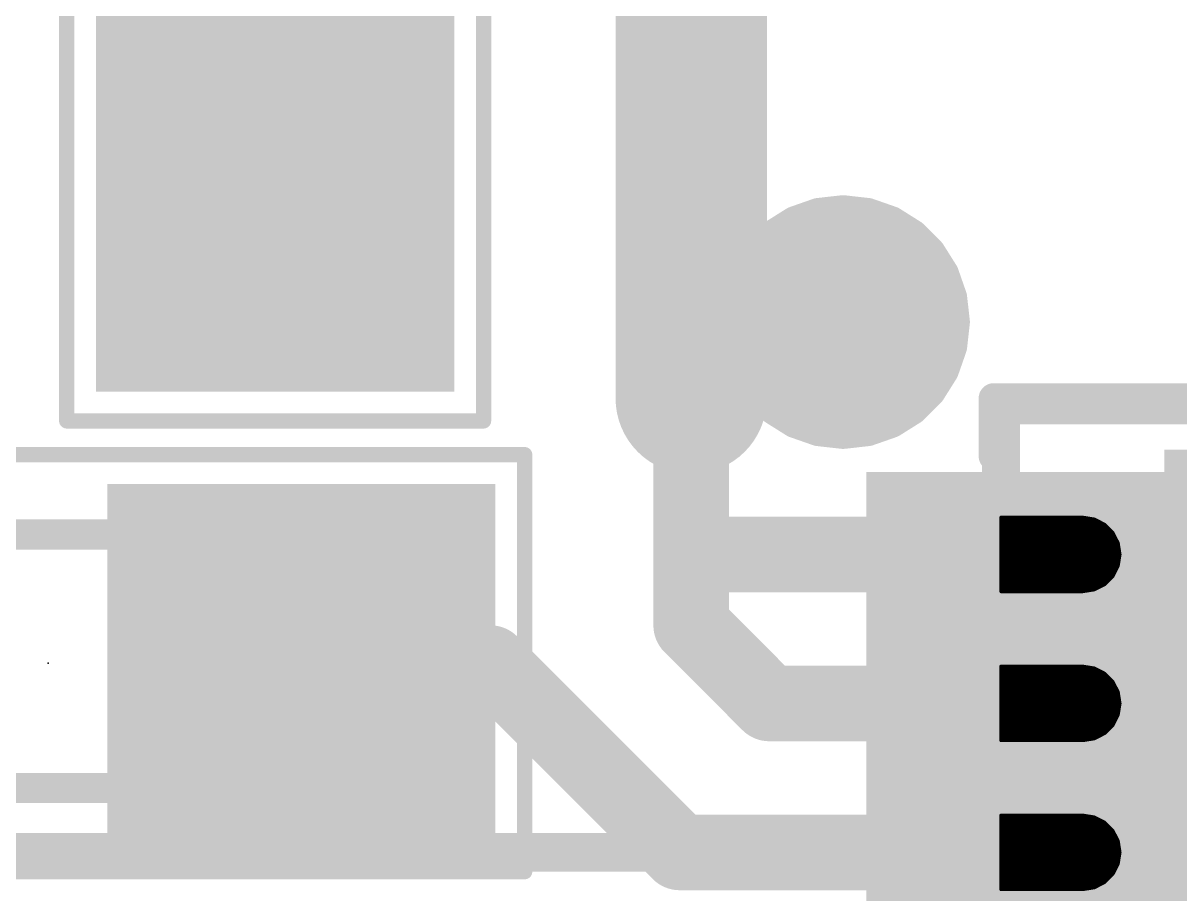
# Model space of a CAD drawing. Extents: x -22.2 to 64.4, y -24.7 to 14.1.
# Drawn here: x 10.965 to 14.849, y 6.846 to 9.768 of the extents above; entities that cross this region are included whole.
import ezdxf

# ---------------------------------------------------------------- set-up
doc = ezdxf.new("R2010")
doc.units = 0
for name, color, linetype in [('1', 12, 'CONTINUOUS'), ('21', 253, 'CONTINUOUS'), ('23', 53, 'CONTINUOUS'), ('29', 253, 'CONTINUOUS'), ('39', 12, 'CONTINUOUS'), ('47', 253, 'CONTINUOUS'), ('51', 253, 'CONTINUOUS')]:
    doc.layers.add(name, color=color, linetype=linetype)

# ---------------------------------------------------------------- blocks, each defined once
blk = doc.blocks.new('RECT')
blk.add_solid([(-0.5, -0.5), (0.5, -0.5), (-0.5, 0.5), (0.5, 0.5)])

msp = doc.modelspace()

# ---------------------------------------------------------------- linework, layer by layer
at = {"layer": '1'}
for points, const_width in [([(13.208, 8.89), (13.208, 10.922)], 0.508), ([(13.208, 8.89), (13.208, 8.509)], 0.508), ([(13.208, 8.509), (13.208, 7.985)], 0.254), ([(13.208, 7.985), (13.208, 7.747)], 0.254), ([(14.298, 7.985), (13.208, 7.985)], 0.254), ([(13.208, 7.747), (13.47, 7.485)], 0.254), ([(12.534, 7.62), (11.899, 7.62)], 0.254), ([(13.169, 6.985), (12.534, 7.62)], 0.254), ([(13.47, 7.485), (14.298, 7.485)], 0.254), ([(14.298, 6.985), (13.169, 6.985)], 0.254)]:
    msp.add_lwpolyline(points, dxfattribs=dict(at, const_width=const_width))
for points, const_width in [([(13.335, 8.89, 1), (13.081, 8.89)], 0.254), ([(13.081, 8.89, 1), (13.335, 8.89)], 0.254), ([(13.081, 8.509, 1), (13.335, 8.509)], 0.254), ([(13.2715, 8.509, 1), (13.1445, 8.509)], 0.127), ([(13.2715, 7.985, 1), (13.1445, 7.985)], 0.127), ([(13.208, 8.0485, 1), (13.208, 7.9215)], 0.127), ([(14.298, 7.9215, 1), (14.298, 8.0485)], 0.127), ([(13.1445, 7.985, 1), (13.2715, 7.985)], 0.127), ([(13.2529, 7.7919, 1), (13.1631, 7.7021)], 0.127), ([(13.1445, 7.747, 1), (13.2715, 7.747)], 0.127), ([(11.899, 7.6835, 1), (11.899, 7.5565)], 0.127), ([(12.5789, 7.6649, 1), (12.4891, 7.5751)], 0.127), ([(12.534, 7.5565, 1), (12.534, 7.6835)], 0.127), ([(13.47, 7.5485, 1), (13.47, 7.4215)], 0.127), ([(13.4251, 7.4401, 1), (13.5149, 7.5299)], 0.127), ([(14.298, 7.4215, 1), (14.298, 7.5485)], 0.127), ([(13.169, 7.0485, 1), (13.169, 6.9215)], 0.127), ([(14.298, 6.9215, 1), (14.298, 7.0485)], 0.127), ([(13.1241, 6.9401, 1), (13.2139, 7.0299)], 0.127)]:
    msp.add_lwpolyline(points, format="xyb", dxfattribs=dict(at, const_width=const_width))
at = {"layer": '21', "const_width": 0.1016}
for points in [[(13.6346, 9.1306), (13.5553, 9.1029)], [(13.718, 9.14), (13.6346, 9.1306)], [(13.8014, 9.1306), (13.718, 9.14)], [(13.8807, 9.1029), (13.8014, 9.1306)], [(13.5553, 9.1029), (13.4842, 9.0582)], [(13.9518, 9.0582), (13.8807, 9.1029)], [(13.4842, 9.0582), (13.4248, 8.9988)], [(13.4684, 9.0424), (13.9676, 9.0424)], [(14.0112, 8.9988), (13.9518, 9.0582)], [(13.4248, 8.9988), (13.3801, 8.9277)], [(14.0559, 8.9277), (14.0112, 8.9988)], [(13.3801, 8.9277), (13.3524, 8.8484)], [(13.3884, 8.9408), (14.0476, 8.9408)], [(14.0836, 8.8484), (14.0559, 8.9277)], [(13.3524, 8.8484), (13.343, 8.765)], [(14.093, 8.765), (14.0836, 8.8484)], [(13.3514, 8.8392), (14.0846, 8.8392)], [(13.343, 8.765), (13.3524, 8.6816)], [(13.3461, 8.7376), (14.0899, 8.7376)], [(14.0836, 8.6816), (14.093, 8.765)], [(13.3524, 8.6816), (13.3801, 8.6023)], [(14.0559, 8.6023), (14.0836, 8.6816)], [(13.3683, 8.636), (14.0677, 8.636)], [(13.3801, 8.6023), (13.4248, 8.5312)], [(14.0112, 8.5312), (14.0559, 8.6023)], [(13.4228, 8.5344), (14.0132, 8.5344)], [(13.4248, 8.5312), (13.4842, 8.4718)], [(13.9518, 8.4718), (14.0112, 8.5312)], [(14.224, 8.509), (17.272, 8.509)], [(14.224, 8.509), (14.224, 8.315)], [(13.4842, 8.4718), (13.5553, 8.4271)], [(13.8807, 8.4271), (13.9518, 8.4718)], [(13.5463, 8.4328), (13.8897, 8.4328)], [(13.5553, 8.4271), (13.6346, 8.3994)], [(13.8014, 8.3994), (13.8807, 8.4271)], [(13.6346, 8.3994), (13.718, 8.39)], [(13.718, 8.39), (13.8014, 8.3994)]]:
    msp.add_lwpolyline(points, dxfattribs=at)
at = {"layer": '21', "const_width": 0.0508}
for points in [[(13.6317, 9.1558, 1), (13.6374, 9.1054)], [(13.6429, 9.1066, 1), (13.6262, 9.1546)], [(13.7208, 9.1652, 1), (13.7152, 9.1148)], [(13.7208, 9.1148, 1), (13.7152, 9.1652)], [(13.8098, 9.1546, 1), (13.7931, 9.1066)], [(13.7986, 9.1054, 1), (13.8043, 9.1558)], [(13.5469, 9.1268, 1), (13.5637, 9.0789)], [(13.5688, 9.0814, 1), (13.5418, 9.1244)], [(13.8942, 9.1244, 1), (13.8672, 9.0814)], [(13.8723, 9.0789, 1), (13.8891, 9.1268)], [(13.4684, 9.0678, 1), (13.4684, 9.017)], [(13.4707, 9.0797, 1), (13.4977, 9.0367)], [(13.5022, 9.0402, 1), (13.4662, 9.0761)], [(13.9698, 9.0761, 1), (13.9338, 9.0402)], [(13.9383, 9.0367, 1), (13.9653, 9.0797)], [(13.9676, 9.017, 1), (13.9676, 9.0678)], [(13.4069, 9.0168, 1), (13.4428, 8.9808)], [(13.4463, 8.9853, 1), (13.4033, 9.0123)], [(14.0327, 9.0123, 1), (13.9897, 8.9853)], [(13.9932, 8.9808, 1), (14.0291, 9.0168)], [(13.4041, 8.9193, 1), (13.3562, 8.9361)], [(13.3884, 8.9662, 1), (13.3884, 8.9154)], [(14.0798, 8.9361, 1), (14.0319, 8.9193)], [(14.0476, 8.9154, 1), (14.0476, 8.9662)], [(13.3586, 8.9412, 1), (13.4016, 8.9142)], [(14.0344, 8.9142, 1), (14.0774, 8.9412)], [(13.3776, 8.8456, 1), (13.3272, 8.8513)], [(14.1088, 8.8513, 1), (14.0584, 8.8456)], [(13.3514, 8.8646, 1), (13.3514, 8.8138)], [(13.3284, 8.8568, 1), (13.3764, 8.8401)], [(14.0596, 8.8401, 1), (14.1076, 8.8568)], [(14.0846, 8.8138, 1), (14.0846, 8.8646)], [(13.3682, 8.7678, 1), (13.3178, 8.7622)], [(13.3178, 8.7678, 1), (13.3682, 8.7622)], [(13.3461, 8.763, 1), (13.3461, 8.7122)], [(14.1182, 8.7622, 1), (14.0678, 8.7678)], [(14.0678, 8.7622, 1), (14.1182, 8.7678)], [(14.0899, 8.7122, 1), (14.0899, 8.763)], [(13.3764, 8.6899, 1), (13.3284, 8.6732)], [(13.3272, 8.6787, 1), (13.3776, 8.6844)], [(14.0584, 8.6844, 1), (14.1088, 8.6787)], [(14.1076, 8.6732, 1), (14.0596, 8.6899)], [(13.3683, 8.6614, 1), (13.3683, 8.6106)], [(14.0677, 8.6106, 1), (14.0677, 8.6614)], [(13.4016, 8.6158, 1), (13.3586, 8.5888)], [(13.3562, 8.5939, 1), (13.4041, 8.6107)], [(14.0319, 8.6107, 1), (14.0798, 8.5939)], [(14.0774, 8.5888, 1), (14.0344, 8.6158)], [(13.4228, 8.5598, 1), (13.4228, 8.509)], [(14.0132, 8.509, 1), (14.0132, 8.5598)], [(13.4428, 8.5492, 1), (13.4069, 8.5132)], [(13.4033, 8.5177, 1), (13.4463, 8.5447)], [(13.9897, 8.5447, 1), (14.0327, 8.5177)], [(14.0291, 8.5132, 1), (13.9932, 8.5492)], [(14.224, 8.5344, 1), (14.224, 8.4836)], [(14.2494, 8.509, 1), (14.1986, 8.509)], [(13.4977, 8.4933, 1), (13.4707, 8.4503)], [(13.4662, 8.4539, 1), (13.5022, 8.4898)], [(13.9338, 8.4898, 1), (13.9698, 8.4539)], [(13.9653, 8.4503, 1), (13.9383, 8.4933)], [(13.5463, 8.4582, 1), (13.5463, 8.4074)], [(13.5637, 8.4511, 1), (13.5469, 8.4032)], [(13.5418, 8.4056, 1), (13.5688, 8.4486)], [(13.8672, 8.4486, 1), (13.8942, 8.4056)], [(13.8891, 8.4032, 1), (13.8723, 8.4511)], [(13.8897, 8.4074, 1), (13.8897, 8.4582)], [(13.6374, 8.4246, 1), (13.6317, 8.3742)], [(13.6262, 8.3754, 1), (13.6429, 8.4234)], [(13.7152, 8.4152, 1), (13.7208, 8.3648)], [(13.7152, 8.3648, 1), (13.7208, 8.4152)], [(13.7931, 8.4234, 1), (13.8098, 8.3754)], [(13.8043, 8.3742, 1), (13.7986, 8.4246)], [(14.1986, 8.315, 1), (14.2494, 8.315)]]:
    msp.add_lwpolyline(points, format="xyb", dxfattribs=at)
at = {"layer": '23'}
msp.add_point((11.049, 7.62), dxfattribs=at)
at = {"layer": '39', "const_width": 0.0508}
for points in [[(11.111, 8.433), (11.111, 11.633)], [(12.511, 11.633), (12.511, 8.433)], [(12.511, 8.433), (11.111, 8.433)], [(9.449, 8.32), (12.649, 8.32)], [(12.649, 8.32), (12.649, 6.92)], [(12.649, 6.92), (9.449, 6.92)]]:
    msp.add_lwpolyline(points, dxfattribs=at)
at = {"layer": '39', "const_width": 0.0254}
for points in [[(11.111, 8.4457, 1), (11.111, 8.4203)], [(11.0983, 8.433, 1), (11.1237, 8.433)], [(12.4983, 8.433, 1), (12.5237, 8.433)], [(12.511, 8.4203, 1), (12.511, 8.4457)], [(12.6617, 8.32, 1), (12.6363, 8.32)], [(12.649, 8.3073, 1), (12.649, 8.3327)], [(12.6363, 6.92, 1), (12.6617, 6.92)], [(12.649, 6.9073, 1), (12.649, 6.9327)]]:
    msp.add_lwpolyline(points, format="xyb", dxfattribs=at)
at = {"layer": '47', "const_width": 0.13}
msp.add_lwpolyline([(22.86, 6.985), (-5.76, 6.985)], dxfattribs=at)
at = {"layer": '51'}
for points, const_width in [([(11.392, 10.389), (11.392, 9.677)], 0.1016), ([(12.243, 10.389), (12.243, 9.677)], 0.1016), ([(14.248, 8.485), (17.248, 8.485)], 0.127), ([(14.248, 5.485), (14.248, 8.485)], 0.127), ([(10.693, 8.052), (11.405, 8.052)], 0.1016), ([(14.248, 7.86), (14.248, 8.11)], 0.01), ([(14.248, 8.11), (14.523, 8.11)], 0.01), ([(14.248, 8.1), (14.5692, 8.1)], 0.01), ([(14.248, 8.09), (14.5889, 8.09)], 0.01), ([(14.248, 8.08), (14.6026, 8.08)], 0.01), ([(14.523, 8.11), (14.5616, 8.1039)], 0.01), ([(14.5616, 8.1039), (14.5965, 8.0861)], 0.01), ([(14.5965, 8.0861), (14.6241, 8.0585)], 0.01), ([(14.248, 8.07), (14.6126, 8.07)], 0.01), ([(14.248, 8.06), (14.6226, 8.06)], 0.01), ([(14.248, 8.05), (14.6284, 8.05)], 0.01), ([(14.248, 8.04), (14.6335, 8.04)], 0.01), ([(14.6241, 8.0585), (14.6419, 8.0236)], 0.01), ([(14.248, 8.03), (14.6386, 8.03)], 0.01), ([(14.248, 8.02), (14.6425, 8.02)], 0.01), ([(14.248, 8.01), (14.644, 8.01)], 0.01), ([(14.248, 8), (14.6456, 8)], 0.01), ([(14.6419, 8.0236), (14.648, 7.985)], 0.01), ([(14.248, 7.99), (14.6472, 7.99)], 0.01), ([(14.248, 7.98), (14.6472, 7.98)], 0.01), ([(14.248, 7.97), (14.6456, 7.97)], 0.01), ([(14.248, 7.96), (14.644, 7.96)], 0.01), ([(14.648, 7.985), (14.6419, 7.9464)], 0.01), ([(14.248, 7.95), (14.6425, 7.95)], 0.01), ([(14.248, 7.94), (14.6386, 7.94)], 0.01), ([(14.248, 7.93), (14.6335, 7.93)], 0.01), ([(14.248, 7.92), (14.6284, 7.92)], 0.01), ([(14.6419, 7.9464), (14.6241, 7.9115)], 0.01), ([(14.248, 7.91), (14.6226, 7.91)], 0.01), ([(14.248, 7.9), (14.6126, 7.9)], 0.01), ([(14.248, 7.89), (14.6026, 7.89)], 0.01), ([(14.248, 7.88), (14.5889, 7.88)], 0.01), ([(14.5965, 7.8839), (14.5616, 7.8661)], 0.01), ([(14.6241, 7.9115), (14.5965, 7.8839)], 0.01), ([(14.248, 7.87), (14.5692, 7.87)], 0.01), ([(14.523, 7.86), (14.248, 7.86)], 0.01), ([(14.248, 7.86), (14.523, 7.86)], 0.01), ([(14.5616, 7.8661), (14.523, 7.86)], 0.01), ([(14.248, 7.36), (14.248, 7.61)], 0.01), ([(14.248, 7.61), (14.523, 7.61)], 0.01), ([(14.523, 7.61), (14.5616, 7.6039)], 0.01), ([(14.248, 7.6), (14.5692, 7.6)], 0.01), ([(14.248, 7.59), (14.5889, 7.59)], 0.01), ([(14.248, 7.58), (14.6026, 7.58)], 0.01), ([(14.248, 7.57), (14.6126, 7.57)], 0.01), ([(14.5616, 7.6039), (14.5965, 7.5861)], 0.01), ([(14.5965, 7.5861), (14.6241, 7.5585)], 0.01), ([(14.248, 7.56), (14.6226, 7.56)], 0.01), ([(14.248, 7.55), (14.6284, 7.55)], 0.01), ([(14.248, 7.54), (14.6335, 7.54)], 0.01), ([(14.248, 7.53), (14.6386, 7.53)], 0.01), ([(14.6241, 7.5585), (14.6419, 7.5236)], 0.01), ([(14.248, 7.52), (14.6425, 7.52)], 0.01), ([(14.248, 7.51), (14.644, 7.51)], 0.01), ([(14.248, 7.5), (14.6456, 7.5)], 0.01), ([(14.6419, 7.5236), (14.648, 7.485)], 0.01), ([(14.248, 7.49), (14.6472, 7.49)], 0.01), ([(14.248, 7.48), (14.6472, 7.48)], 0.01), ([(14.248, 7.47), (14.6456, 7.47)], 0.01), ([(14.248, 7.46), (14.644, 7.46)], 0.01), ([(14.648, 7.485), (14.6419, 7.4464)], 0.01), ([(14.248, 7.45), (14.6425, 7.45)], 0.01), ([(14.248, 7.44), (14.6386, 7.44)], 0.01), ([(14.248, 7.43), (14.6335, 7.43)], 0.01), ([(14.248, 7.42), (14.6284, 7.42)], 0.01), ([(14.6419, 7.4464), (14.6241, 7.4115)], 0.01), ([(14.248, 7.41), (14.6226, 7.41)], 0.01), ([(14.248, 7.4), (14.6126, 7.4)], 0.01), ([(14.248, 7.39), (14.6026, 7.39)], 0.01), ([(14.248, 7.38), (14.5889, 7.38)], 0.01), ([(14.5965, 7.3839), (14.5616, 7.3661)], 0.01), ([(14.6241, 7.4115), (14.5965, 7.3839)], 0.01), ([(14.248, 7.37), (14.5692, 7.37)], 0.01), ([(14.523, 7.36), (14.248, 7.36)], 0.01), ([(14.248, 7.36), (14.523, 7.36)], 0.01), ([(14.5616, 7.3661), (14.523, 7.36)], 0.01), ([(10.693, 7.201), (11.405, 7.201)], 0.1016), ([(14.248, 6.86), (14.248, 7.11)], 0.01), ([(14.248, 7.11), (14.523, 7.11)], 0.01), ([(14.523, 7.11), (14.5616, 7.1039)], 0.01), ([(14.5616, 7.1039), (14.5965, 7.0861)], 0.01), ([(14.248, 7.1), (14.5692, 7.1)], 0.01), ([(14.248, 7.09), (14.5889, 7.09)], 0.01), ([(14.248, 7.08), (14.6026, 7.08)], 0.01), ([(14.248, 7.07), (14.6126, 7.07)], 0.01), ([(14.5965, 7.0861), (14.6241, 7.0585)], 0.01), ([(14.248, 7.06), (14.6226, 7.06)], 0.01), ([(14.248, 7.05), (14.6284, 7.05)], 0.01), ([(14.248, 7.04), (14.6335, 7.04)], 0.01), ([(14.248, 7.03), (14.6386, 7.03)], 0.01), ([(14.6241, 7.0585), (14.6419, 7.0236)], 0.01), ([(14.248, 7.02), (14.6425, 7.02)], 0.01), ([(14.248, 7.01), (14.644, 7.01)], 0.01), ([(14.248, 7), (14.6456, 7)], 0.01), ([(14.248, 6.99), (14.6472, 6.99)], 0.01), ([(14.6419, 7.0236), (14.648, 6.985)], 0.01), ([(14.248, 6.98), (14.6472, 6.98)], 0.01), ([(14.248, 6.97), (14.6456, 6.97)], 0.01), ([(14.248, 6.96), (14.644, 6.96)], 0.01), ([(14.248, 6.95), (14.6425, 6.95)], 0.01), ([(14.648, 6.985), (14.6419, 6.9464)], 0.01), ([(14.248, 6.94), (14.6386, 6.94)], 0.01), ([(14.248, 6.93), (14.6335, 6.93)], 0.01), ([(14.248, 6.92), (14.6284, 6.92)], 0.01), ([(14.248, 6.91), (14.6226, 6.91)], 0.01), ([(14.6241, 6.9115), (14.5965, 6.8839)], 0.01), ([(14.6419, 6.9464), (14.6241, 6.9115)], 0.01), ([(14.248, 6.9), (14.6126, 6.9)], 0.01), ([(14.248, 6.89), (14.6026, 6.89)], 0.01), ([(14.248, 6.88), (14.5889, 6.88)], 0.01), ([(14.248, 6.87), (14.5692, 6.87)], 0.01), ([(14.5965, 6.8839), (14.5616, 6.8661)], 0.01), ([(14.523, 6.86), (14.248, 6.86)], 0.01), ([(14.248, 6.86), (14.523, 6.86)], 0.01), ([(14.5616, 6.8661), (14.523, 6.86)], 0.01)]:
    msp.add_lwpolyline(points, dxfattribs=dict(at, const_width=const_width))
for points, const_width in [([(11.3666, 9.677, 1), (11.4174, 9.677)], 0.0508), ([(12.2176, 9.677, 1), (12.2684, 9.677)], 0.0508), ([(14.248, 8.5168, 1), (14.248, 8.4533)], 0.0635), ([(14.2798, 8.485, 1), (14.2163, 8.485)], 0.0635), ([(11.405, 8.0266, 1), (11.405, 8.0774)], 0.0508), ([(14.2505, 8.11, 1), (14.2455, 8.11)], 0.005), ([(14.248, 8.1125, 1), (14.248, 8.1075)], 0.005), ([(14.248, 8.1025, 1), (14.248, 8.0975)], 0.005), ([(14.248, 8.0925, 1), (14.248, 8.0875)], 0.005), ([(14.248, 8.0825, 1), (14.248, 8.0775)], 0.005), ([(14.5234, 8.1125, 1), (14.5226, 8.1075)], 0.005), ([(14.523, 8.1075, 1), (14.523, 8.1125)], 0.005), ([(14.5628, 8.1061, 1), (14.5605, 8.1017)], 0.005), ([(14.5612, 8.1014, 1), (14.562, 8.1064)], 0.005), ([(14.5692, 8.0975, 1), (14.5692, 8.1025)], 0.005), ([(14.5889, 8.0875, 1), (14.5889, 8.0925)], 0.005), ([(14.5982, 8.0879, 1), (14.5947, 8.0844)], 0.005), ([(14.5953, 8.0839, 1), (14.5976, 8.0884)], 0.005), ([(14.6026, 8.0775, 1), (14.6026, 8.0825)], 0.005), ([(14.248, 8.0725, 1), (14.248, 8.0675)], 0.005), ([(14.248, 8.0625, 1), (14.248, 8.0575)], 0.005), ([(14.248, 8.0525, 1), (14.248, 8.0475)], 0.005), ([(14.248, 8.0425, 1), (14.248, 8.0375)], 0.005), ([(14.6126, 8.0675, 1), (14.6126, 8.0725)], 0.005), ([(14.6264, 8.0596, 1), (14.6219, 8.0573)], 0.005), ([(14.6224, 8.0567, 1), (14.6259, 8.0602)], 0.005), ([(14.6226, 8.0575, 1), (14.6226, 8.0625)], 0.005), ([(14.6284, 8.0475, 1), (14.6284, 8.0525)], 0.005), ([(14.6335, 8.0375, 1), (14.6335, 8.0425)], 0.005), ([(14.248, 8.0325, 1), (14.248, 8.0275)], 0.005), ([(14.248, 8.0225, 1), (14.248, 8.0175)], 0.005), ([(14.248, 8.0125, 1), (14.248, 8.0075)], 0.005), ([(14.248, 8.0025, 1), (14.248, 7.9975)], 0.005), ([(14.6386, 8.0275, 1), (14.6386, 8.0325)], 0.005), ([(14.6444, 8.024, 1), (14.6394, 8.0232)], 0.005), ([(14.6397, 8.0225, 1), (14.6441, 8.0248)], 0.005), ([(14.6425, 8.0175, 1), (14.6425, 8.0225)], 0.005), ([(14.644, 8.0075, 1), (14.644, 8.0125)], 0.005), ([(14.6456, 7.9975, 1), (14.6456, 8.0025)], 0.005), ([(14.248, 7.9925, 1), (14.248, 7.9875)], 0.005), ([(14.248, 7.9825, 1), (14.248, 7.9775)], 0.005), ([(14.248, 7.9725, 1), (14.248, 7.9675)], 0.005), ([(14.248, 7.9625, 1), (14.248, 7.9575)], 0.005), ([(14.644, 7.9575, 1), (14.644, 7.9625)], 0.005), ([(14.6505, 7.9846, 1), (14.6455, 7.9854)], 0.005), ([(14.6455, 7.9846, 1), (14.6505, 7.9854)], 0.005), ([(14.6456, 7.9675, 1), (14.6456, 7.9725)], 0.005), ([(14.6472, 7.9875, 1), (14.6472, 7.9925)], 0.005), ([(14.6472, 7.9775, 1), (14.6472, 7.9825)], 0.005), ([(14.248, 7.9525, 1), (14.248, 7.9475)], 0.005), ([(14.248, 7.9425, 1), (14.248, 7.9375)], 0.005), ([(14.248, 7.9325, 1), (14.248, 7.9275)], 0.005), ([(14.248, 7.9225, 1), (14.248, 7.9175)], 0.005), ([(14.6284, 7.9175, 1), (14.6284, 7.9225)], 0.005), ([(14.6335, 7.9275, 1), (14.6335, 7.9325)], 0.005), ([(14.6386, 7.9375, 1), (14.6386, 7.9425)], 0.005), ([(14.6394, 7.9468, 1), (14.6444, 7.946)], 0.005), ([(14.6441, 7.9452, 1), (14.6397, 7.9475)], 0.005), ([(14.6425, 7.9475, 1), (14.6425, 7.9525)], 0.005), ([(14.248, 7.9125, 1), (14.248, 7.9075)], 0.005), ([(14.248, 7.9025, 1), (14.248, 7.8975)], 0.005), ([(14.248, 7.8925, 1), (14.248, 7.8875)], 0.005), ([(14.248, 7.8825, 1), (14.248, 7.8775)], 0.005), ([(14.5889, 7.8775, 1), (14.5889, 7.8825)], 0.005), ([(14.5947, 7.8856, 1), (14.5982, 7.8821)], 0.005), ([(14.5976, 7.8816, 1), (14.5953, 7.8861)], 0.005), ([(14.6026, 7.8875, 1), (14.6026, 7.8925)], 0.005), ([(14.6126, 7.8975, 1), (14.6126, 7.9025)], 0.005), ([(14.6219, 7.9127, 1), (14.6264, 7.9104)], 0.005), ([(14.6259, 7.9098, 1), (14.6224, 7.9133)], 0.005), ([(14.6226, 7.9075, 1), (14.6226, 7.9125)], 0.005), ([(14.248, 7.8725, 1), (14.248, 7.8675)], 0.005), ([(14.248, 7.8625, 1), (14.248, 7.8575)], 0.005), ([(14.248, 7.8625, 1), (14.248, 7.8575)], 0.005), ([(14.2455, 7.86, 1), (14.2505, 7.86)], 0.005), ([(14.5226, 7.8625, 1), (14.5234, 7.8575)], 0.005), ([(14.523, 7.8575, 1), (14.523, 7.8625)], 0.005), ([(14.523, 7.8575, 1), (14.523, 7.8625)], 0.005), ([(14.5605, 7.8683, 1), (14.5628, 7.8639)], 0.005), ([(14.562, 7.8636, 1), (14.5612, 7.8686)], 0.005), ([(14.5692, 7.8675, 1), (14.5692, 7.8725)], 0.005), ([(14.2505, 7.61, 1), (14.2455, 7.61)], 0.005), ([(14.248, 7.6125, 1), (14.248, 7.6075)], 0.005), ([(14.5234, 7.6125, 1), (14.5226, 7.6075)], 0.005), ([(14.523, 7.6075, 1), (14.523, 7.6125)], 0.005), ([(14.248, 7.6025, 1), (14.248, 7.5975)], 0.005), ([(14.248, 7.5925, 1), (14.248, 7.5875)], 0.005), ([(14.248, 7.5825, 1), (14.248, 7.5775)], 0.005), ([(14.248, 7.5725, 1), (14.248, 7.5675)], 0.005), ([(14.5628, 7.6061, 1), (14.5605, 7.6017)], 0.005), ([(14.5612, 7.6014, 1), (14.562, 7.6064)], 0.005), ([(14.5692, 7.5975, 1), (14.5692, 7.6025)], 0.005), ([(14.5889, 7.5875, 1), (14.5889, 7.5925)], 0.005), ([(14.5982, 7.5879, 1), (14.5947, 7.5844)], 0.005), ([(14.5953, 7.5839, 1), (14.5976, 7.5884)], 0.005), ([(14.6026, 7.5775, 1), (14.6026, 7.5825)], 0.005), ([(14.6126, 7.5675, 1), (14.6126, 7.5725)], 0.005), ([(14.248, 7.5625, 1), (14.248, 7.5575)], 0.005), ([(14.248, 7.5525, 1), (14.248, 7.5475)], 0.005), ([(14.248, 7.5425, 1), (14.248, 7.5375)], 0.005), ([(14.248, 7.5325, 1), (14.248, 7.5275)], 0.005), ([(14.6264, 7.5596, 1), (14.6219, 7.5573)], 0.005), ([(14.6224, 7.5567, 1), (14.6259, 7.5602)], 0.005), ([(14.6226, 7.5575, 1), (14.6226, 7.5625)], 0.005), ([(14.6284, 7.5475, 1), (14.6284, 7.5525)], 0.005), ([(14.6335, 7.5375, 1), (14.6335, 7.5425)], 0.005), ([(14.6386, 7.5275, 1), (14.6386, 7.5325)], 0.005), ([(14.248, 7.5225, 1), (14.248, 7.5175)], 0.005), ([(14.248, 7.5125, 1), (14.248, 7.5075)], 0.005), ([(14.248, 7.5025, 1), (14.248, 7.4975)], 0.005), ([(14.6444, 7.524, 1), (14.6394, 7.5232)], 0.005), ([(14.6397, 7.5225, 1), (14.6441, 7.5248)], 0.005), ([(14.6425, 7.5175, 1), (14.6425, 7.5225)], 0.005), ([(14.644, 7.5075, 1), (14.644, 7.5125)], 0.005), ([(14.6456, 7.4975, 1), (14.6456, 7.5025)], 0.005), ([(14.248, 7.4925, 1), (14.248, 7.4875)], 0.005), ([(14.248, 7.4825, 1), (14.248, 7.4775)], 0.005), ([(14.248, 7.4725, 1), (14.248, 7.4675)], 0.005), ([(14.248, 7.4625, 1), (14.248, 7.4575)], 0.005), ([(14.644, 7.4575, 1), (14.644, 7.4625)], 0.005), ([(14.6505, 7.4846, 1), (14.6455, 7.4854)], 0.005), ([(14.6455, 7.4846, 1), (14.6505, 7.4854)], 0.005), ([(14.6456, 7.4675, 1), (14.6456, 7.4725)], 0.005), ([(14.6472, 7.4875, 1), (14.6472, 7.4925)], 0.005), ([(14.6472, 7.4775, 1), (14.6472, 7.4825)], 0.005), ([(14.248, 7.4525, 1), (14.248, 7.4475)], 0.005), ([(14.248, 7.4425, 1), (14.248, 7.4375)], 0.005), ([(14.248, 7.4325, 1), (14.248, 7.4275)], 0.005), ([(14.248, 7.4225, 1), (14.248, 7.4175)], 0.005), ([(14.6284, 7.4175, 1), (14.6284, 7.4225)], 0.005), ([(14.6335, 7.4275, 1), (14.6335, 7.4325)], 0.005), ([(14.6386, 7.4375, 1), (14.6386, 7.4425)], 0.005), ([(14.6394, 7.4468, 1), (14.6444, 7.446)], 0.005), ([(14.6441, 7.4452, 1), (14.6397, 7.4475)], 0.005), ([(14.6425, 7.4475, 1), (14.6425, 7.4525)], 0.005), ([(14.248, 7.4125, 1), (14.248, 7.4075)], 0.005), ([(14.248, 7.4025, 1), (14.248, 7.3975)], 0.005), ([(14.248, 7.3925, 1), (14.248, 7.3875)], 0.005), ([(14.248, 7.3825, 1), (14.248, 7.3775)], 0.005), ([(14.5889, 7.3775, 1), (14.5889, 7.3825)], 0.005), ([(14.5947, 7.3856, 1), (14.5982, 7.3821)], 0.005), ([(14.5976, 7.3816, 1), (14.5953, 7.3861)], 0.005), ([(14.6026, 7.3875, 1), (14.6026, 7.3925)], 0.005), ([(14.6126, 7.3975, 1), (14.6126, 7.4025)], 0.005), ([(14.6219, 7.4127, 1), (14.6264, 7.4104)], 0.005), ([(14.6259, 7.4098, 1), (14.6224, 7.4133)], 0.005), ([(14.6226, 7.4075, 1), (14.6226, 7.4125)], 0.005), ([(14.248, 7.3725, 1), (14.248, 7.3675)], 0.005), ([(14.248, 7.3625, 1), (14.248, 7.3575)], 0.005), ([(14.248, 7.3625, 1), (14.248, 7.3575)], 0.005), ([(14.2455, 7.36, 1), (14.2505, 7.36)], 0.005), ([(14.5226, 7.3625, 1), (14.5234, 7.3575)], 0.005), ([(14.523, 7.3575, 1), (14.523, 7.3625)], 0.005), ([(14.523, 7.3575, 1), (14.523, 7.3625)], 0.005), ([(14.5605, 7.3683, 1), (14.5628, 7.3639)], 0.005), ([(14.562, 7.3636, 1), (14.5612, 7.3686)], 0.005), ([(14.5692, 7.3675, 1), (14.5692, 7.3725)], 0.005), ([(11.405, 7.1756, 1), (11.405, 7.2264)], 0.0508), ([(14.2505, 7.11, 1), (14.2455, 7.11)], 0.005), ([(14.248, 7.1125, 1), (14.248, 7.1075)], 0.005), ([(14.5234, 7.1125, 1), (14.5226, 7.1075)], 0.005), ([(14.523, 7.1075, 1), (14.523, 7.1125)], 0.005), ([(14.5628, 7.1061, 1), (14.5605, 7.1017)], 0.005), ([(14.5612, 7.1014, 1), (14.562, 7.1064)], 0.005), ([(14.248, 7.1025, 1), (14.248, 7.0975)], 0.005), ([(14.248, 7.0925, 1), (14.248, 7.0875)], 0.005), ([(14.248, 7.0825, 1), (14.248, 7.0775)], 0.005), ([(14.248, 7.0725, 1), (14.248, 7.0675)], 0.005), ([(14.5692, 7.0975, 1), (14.5692, 7.1025)], 0.005), ([(14.5889, 7.0875, 1), (14.5889, 7.0925)], 0.005), ([(14.5982, 7.0879, 1), (14.5947, 7.0844)], 0.005), ([(14.5953, 7.0839, 1), (14.5976, 7.0884)], 0.005), ([(14.6026, 7.0775, 1), (14.6026, 7.0825)], 0.005), ([(14.6126, 7.0675, 1), (14.6126, 7.0725)], 0.005), ([(14.248, 7.0625, 1), (14.248, 7.0575)], 0.005), ([(14.248, 7.0525, 1), (14.248, 7.0475)], 0.005), ([(14.248, 7.0425, 1), (14.248, 7.0375)], 0.005), ([(14.248, 7.0325, 1), (14.248, 7.0275)], 0.005), ([(14.6264, 7.0596, 1), (14.6219, 7.0573)], 0.005), ([(14.6224, 7.0567, 1), (14.6259, 7.0602)], 0.005), ([(14.6226, 7.0575, 1), (14.6226, 7.0625)], 0.005), ([(14.6284, 7.0475, 1), (14.6284, 7.0525)], 0.005), ([(14.6335, 7.0375, 1), (14.6335, 7.0425)], 0.005), ([(14.6386, 7.0275, 1), (14.6386, 7.0325)], 0.005), ([(14.248, 7.0225, 1), (14.248, 7.0175)], 0.005), ([(14.248, 7.0125, 1), (14.248, 7.0075)], 0.005), ([(14.248, 7.0025, 1), (14.248, 6.9975)], 0.005), ([(14.248, 6.9925, 1), (14.248, 6.9875)], 0.005), ([(14.6444, 7.024, 1), (14.6394, 7.0232)], 0.005), ([(14.6397, 7.0225, 1), (14.6441, 7.0248)], 0.005), ([(14.6425, 7.0175, 1), (14.6425, 7.0225)], 0.005), ([(14.644, 7.0075, 1), (14.644, 7.0125)], 0.005), ([(14.6456, 6.9975, 1), (14.6456, 7.0025)], 0.005), ([(14.6472, 6.9875, 1), (14.6472, 6.9925)], 0.005), ([(14.248, 6.9825, 1), (14.248, 6.9775)], 0.005), ([(14.248, 6.9725, 1), (14.248, 6.9675)], 0.005), ([(14.248, 6.9625, 1), (14.248, 6.9575)], 0.005), ([(14.248, 6.9525, 1), (14.248, 6.9475)], 0.005), ([(14.6425, 6.9475, 1), (14.6425, 6.9525)], 0.005), ([(14.644, 6.9575, 1), (14.644, 6.9625)], 0.005), ([(14.6505, 6.9846, 1), (14.6455, 6.9854)], 0.005), ([(14.6455, 6.9846, 1), (14.6505, 6.9854)], 0.005), ([(14.6456, 6.9675, 1), (14.6456, 6.9725)], 0.005), ([(14.6472, 6.9775, 1), (14.6472, 6.9825)], 0.005), ([(14.248, 6.9425, 1), (14.248, 6.9375)], 0.005), ([(14.248, 6.9325, 1), (14.248, 6.9275)], 0.005), ([(14.248, 6.9225, 1), (14.248, 6.9175)], 0.005), ([(14.248, 6.9125, 1), (14.248, 6.9075)], 0.005), ([(14.6219, 6.9127, 1), (14.6264, 6.9104)], 0.005), ([(14.6259, 6.9098, 1), (14.6224, 6.9133)], 0.005), ([(14.6226, 6.9075, 1), (14.6226, 6.9125)], 0.005), ([(14.6284, 6.9175, 1), (14.6284, 6.9225)], 0.005), ([(14.6335, 6.9275, 1), (14.6335, 6.9325)], 0.005), ([(14.6386, 6.9375, 1), (14.6386, 6.9425)], 0.005), ([(14.6394, 6.9468, 1), (14.6444, 6.946)], 0.005), ([(14.6441, 6.9452, 1), (14.6397, 6.9475)], 0.005), ([(14.248, 6.9025, 1), (14.248, 6.8975)], 0.005), ([(14.248, 6.8925, 1), (14.248, 6.8875)], 0.005), ([(14.248, 6.8825, 1), (14.248, 6.8775)], 0.005), ([(14.248, 6.8725, 1), (14.248, 6.8675)], 0.005), ([(14.5692, 6.8675, 1), (14.5692, 6.8725)], 0.005), ([(14.5889, 6.8775, 1), (14.5889, 6.8825)], 0.005), ([(14.5947, 6.8856, 1), (14.5982, 6.8821)], 0.005), ([(14.5976, 6.8816, 1), (14.5953, 6.8861)], 0.005), ([(14.6026, 6.8875, 1), (14.6026, 6.8925)], 0.005), ([(14.6126, 6.8975, 1), (14.6126, 6.9025)], 0.005), ([(14.248, 6.8625, 1), (14.248, 6.8575)], 0.005), ([(14.248, 6.8625, 1), (14.248, 6.8575)], 0.005), ([(14.2455, 6.86, 1), (14.2505, 6.86)], 0.005), ([(14.5226, 6.8625, 1), (14.5234, 6.8575)], 0.005), ([(14.523, 6.8575, 1), (14.523, 6.8625)], 0.005), ([(14.523, 6.8575, 1), (14.523, 6.8625)], 0.005), ([(14.5605, 6.8683, 1), (14.5628, 6.8639)], 0.005), ([(14.562, 6.8636, 1), (14.5612, 6.8686)], 0.005)]:
    msp.add_lwpolyline(points, format="xyb", dxfattribs=dict(at, const_width=const_width))

# ---------------------------------------------------------------- block references
at = {"layer": '1', "xscale": 1.1, "rotation": 270}
msp.add_blockref('RECT', (11.811, 9.183), dxfattribs=at)
at = {"layer": '1', "xscale": 0.35, "yscale": 0.8, "rotation": 90}
for p in [(14.298, 7.985), (14.298, 7.485), (14.298, 6.985)]:
    msp.add_blockref('RECT', p, dxfattribs=at)
at = {"layer": '1', "xscale": 1.1}
msp.add_blockref('RECT', (11.899, 7.62), dxfattribs=at)
at = {"layer": '29'}
for p, xscale, yscale, rotation in [((11.811, 9.183), 1.3032, 1.2032, 270), ((15.748, 6.985), 1.9032, 2.7032, 180), ((14.298, 7.985), 0.5532, 1.0032, 90), ((14.298, 7.485), 0.5532, 1.0032, 90), ((14.298, 6.985), 0.5532, 1.0032, 90)]:
    msp.add_blockref('RECT', p, dxfattribs=dict(at, xscale=xscale, yscale=yscale, rotation=rotation))
at = {"layer": '29', "xscale": 1.3032, "yscale": 1.2032}
msp.add_blockref('RECT', (11.899, 7.62), dxfattribs=at)
at = {"layer": '51', "xscale": 0.5001, "yscale": 0.95, "rotation": 270}
msp.add_blockref('RECT', (11.8161, 9.4527), dxfattribs=at)
at = {"layer": '51', "xscale": 0.5001, "yscale": 0.95}
msp.add_blockref('RECT', (11.6293, 7.6251), dxfattribs=at)

doc.saveas('drawing.dxf')
